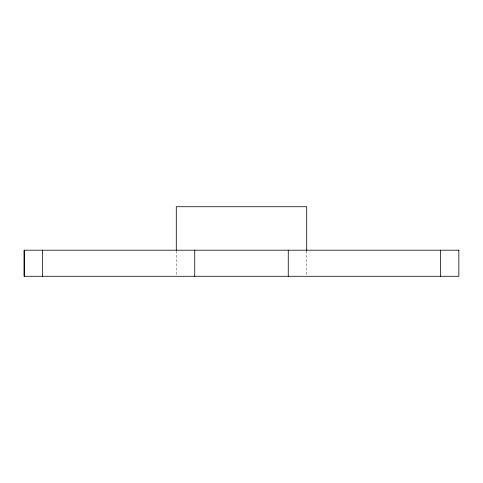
<?xml version="1.0" encoding="UTF-8"?>
<svg xmlns="http://www.w3.org/2000/svg" width="483" height="483" viewBox="0 0 483 483"><rect width="100%" height="100%" fill="white"/><g stroke="black" fill="none" stroke-linecap="round" stroke-linejoin="round"><path stroke-width="0.36" stroke-dasharray="2.42 1.81" d="M306.705 250.937L306.705 275.533M176.295 250.937L176.295 275.533"/><path stroke-width="0.72" d="M440.405 250.194L440.405 276.276M306.705 250.49L306.705 206.724L176.295 206.724L176.295 250.194M288.26 250.194L288.26 276.276M194.74 250.194L194.74 276.276M42.595 250.194L42.595 276.276M24.216 250.194L24.216 276.276M458.85 250.194L24.15 250.194L24.15 276.276L458.85 276.276L458.85 250.194"/></g></svg>
